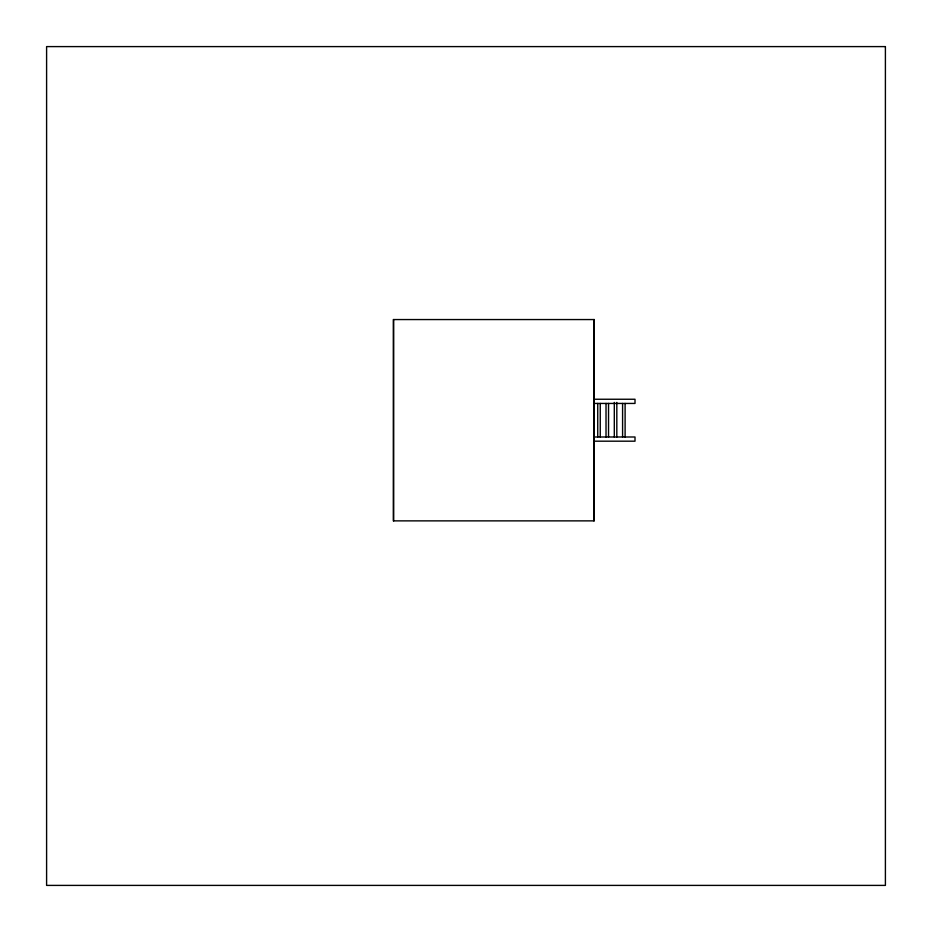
<?xml version="1.0" encoding="UTF-8"?>
<svg xmlns="http://www.w3.org/2000/svg" width="932" height="932" viewBox="0 0 932 932"><rect width="100%" height="100%" fill="white"/><g stroke="black" fill="none" stroke-linecap="round" stroke-linejoin="round"><path stroke-width="1.4" d="M593.952 399.245L635.007 399.245L635.007 403.44L593.952 403.44M593.952 436.992L635.007 436.992L635.007 441.185L593.952 441.185M625.104 403.44L625.104 436.992M622.588 403.44L622.588 436.992M616.821 402.403L616.821 436.992M614.304 402.403L614.304 436.992M608.538 403.44L608.538 436.992M606.021 403.44L606.021 436.992M600.243 403.44L600.243 436.992M597.738 403.44L597.738 436.992M593.917 319.56L593.917 520.872M393.677 319.56L393.677 520.872M885.4 46.6L46.6 46.6L46.6 885.4L885.4 885.4L885.4 46.6M594.267 319.56L393.327 319.56L393.327 520.872L594.267 520.872L594.267 319.56"/></g></svg>
